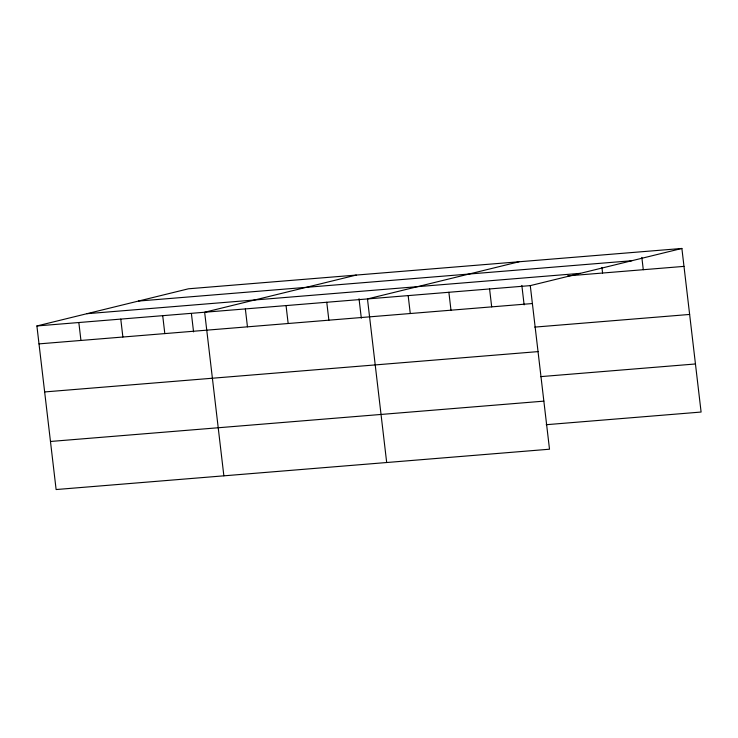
<?xml version="1.0" encoding="UTF-8"?>
<svg xmlns="http://www.w3.org/2000/svg" width="738" height="738" viewBox="0 0 738 738"><rect width="100%" height="100%" fill="white"/><g stroke="black" fill="none" stroke-linecap="round" stroke-linejoin="round"><path stroke-width="1.11" d="M681.884 248.457L530.281 285.624L549.506 449.211L56.116 489.543L36.9 325.956L188.494 288.789L681.884 248.457L701.1 412.044L546.194 424.71M356.251 275.08L204.647 312.248L223.863 475.825M519.063 261.769L367.469 298.936L386.684 462.523M138.467 301.058L631.857 260.726M86.927 313.696L580.308 273.355M567.531 275.901L683.988 266.381M36.9 325.956L530.281 285.624M39.003 343.88L532.393 303.539M534.736 327.109L689.633 314.443M44.649 391.943L538.039 351.611M540.548 376.638L695.454 363.972M50.47 441.472L543.851 401.14M641.839 257.387L643.287 269.702M601.922 267.433L602.577 273.032M521.84 285.412L524.128 304.868M489.58 288.955L491.683 306.87M448.879 292.276L450.983 310.2M408.169 295.606L410.273 313.53M359.028 298.715L361.316 318.179M326.768 302.266L328.871 320.181M286.058 305.587L288.161 323.512M245.357 308.918L247.461 326.833M191.41 313.576L193.559 331.888M162.711 315.67L164.814 333.594M120.774 319.102L122.877 337.017M78.837 322.524L80.94 340.449"/></g></svg>
